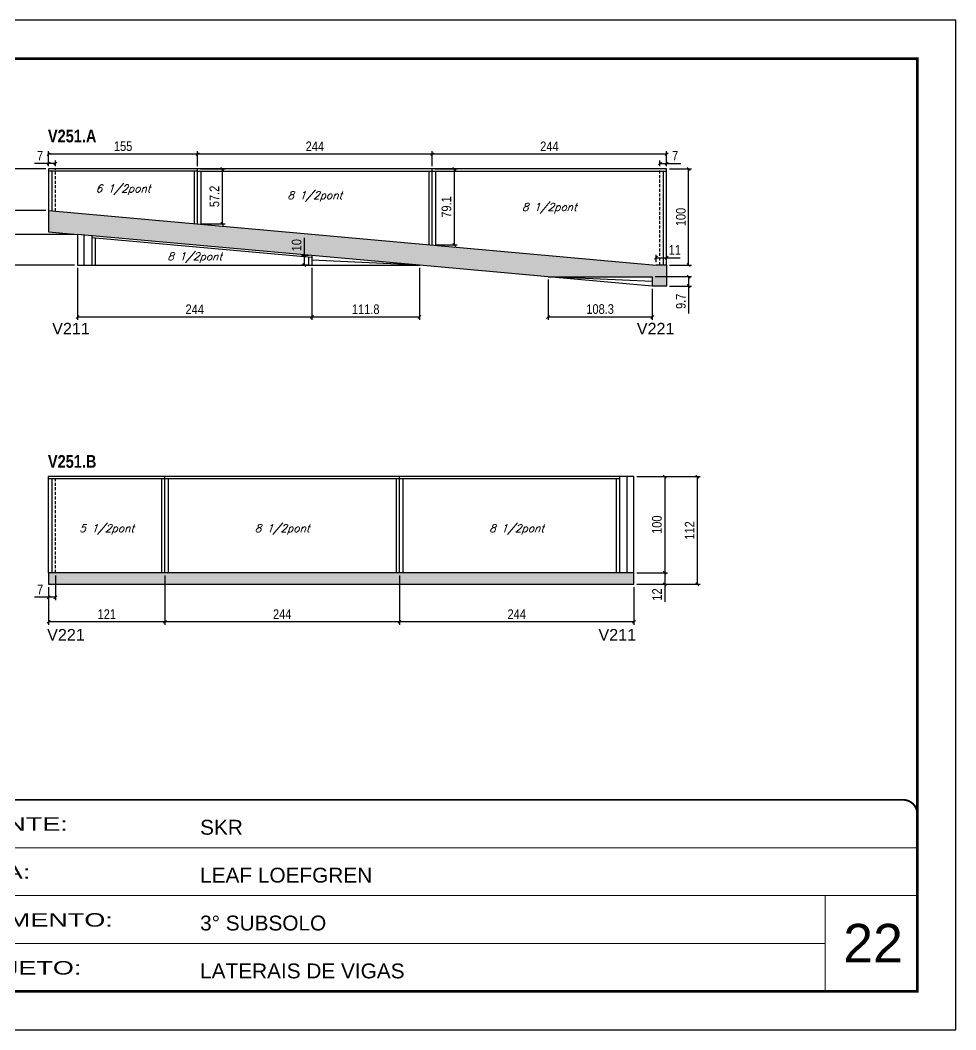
# Model space of a CAD drawing. Extents: x 3309 to 9590, y -2522 to 15424.
# Drawn here: x 5419 to 6393, y 7815 to 8865 of the extents above; entities that cross this region are included whole.
import ezdxf

# ---------------------------------------------------------------- set-up
doc = ezdxf.new("R2010")
doc.units = 0
for name, pattern in [('CONTINUO', [0]), ('DASHED', [0.75, 0.5, -0.25]), ('HIDDEN2', [4.7625, 3.175, -1.5875])]:
    doc.linetypes.add(name, pattern=pattern)
for name, color, linetype in [('5', 5, 'Continuous'), ('COTA', 241, 'Continuous'), ('NOMENCLATURA', 7, 'Continuous'), ('Painéis', 200, 'Continuous'), ('SARR_2.2x7', 40, 'Continuous'), ('SARR_3.5x7', 81, 'Continuous'), ('SARR_EDITAR', 141, 'Continuous'), ('texto', 7, 'Continuous')]:
    doc.layers.add(name, color=color, linetype=linetype)
for name, color, linetype, lineweight in [('CARIMBO', 255, 'Continuous', 9), ('Folhas', 255, 'Continuous', 9), ('SARRAFO DE PRESSAO', 251, 'DASHED', 9)]:
    doc.layers.add(name, color=color, linetype=linetype, lineweight=lineweight)
doc.layers.add('Laje_Perimetro', color=7, linetype='Continuous', plot=False)
doc.styles.add('ARIAL', font='arial.ttf')
doc.styles.add('COTA TECNICA', font='techl___.ttf', dxfattribs={"height": 10})
doc.styles.add('Romans', font='romans.shx')
doc.styles.get("Standard").update_dxf_attribs({"font": 'arial.ttf'})
doc.styles.add('TECNICA', font='techb___.ttf', dxfattribs={"height": 10})
doc.styles.add('Tecnologia', font='')
doc.styles.get('Tecnologia').set_extended_font_data('Forgotten Futurist')
doc.dimstyles.new('PAINEL', dxfattribs={"dimtxt": 10, "dimasz": 3, "dimexe": 3, "dimexo": 3, "dimgap": 3, "dimtad": 1, "dimdec": 1, "dimzin": 12, "dimdsep": 46, "dimtxsty": 'COTA TECNICA', "dimblk1": 'OBLIQUE', "dimblk2": 'OBLIQUE', "dimsah": 1, "dimcen": 0.9, "dimclrd": 4, "dimclre": 4, "dimclrt": 240, "dimadec": 1, "dimazin": 3, "dimtfac": 1, "dimtdec": 1, "dimtmove": 0, "dimatfit": 3, "dimfxl": 1, "dimtolj": 1, "dimtzin": 12, "dimarcsym": 0})

# ---------------------------------------------------------------- blocks, each defined once
blk = doc.blocks.new('9999999999')
at = {"color": 30, "linetype": 'CONTINUO'}
for p, q in [((98564.6, 34230.2), (98564.6, 34429.4)), ((98564.6, 34379.6), (99584, 34379.6)), ((98564.6, 34329.8), (99488, 34329.8)), ((99584, 34329.8), (99488, 34329.8)), ((99488, 34329.8), (99488, 34230.2)), ((98564.6, 34280), (99488, 34280))]:
    blk.add_line(p, q, dxfattribs=at)
at = {"color": 30, "linetype": 'CONTINUO', "const_width": 2}
blk.add_lwpolyline([(99584, 34230.2), (99584, 34414.4, 0.414214), (99569, 34429.4), (98229, 34429.4, 0.414214), (98214, 34414.4), (98214, 34245.2, 0.414214), (98229, 34230.2), (99584, 34230.2)], format="xyb", dxfattribs=at)
at = {"layer": 'Folhas'}
blk.add_lwpolyline([(98139, 34190.2), (99624, 34190.2), (99624, 35240.2), (98139, 35240.2)], close=True, dxfattribs=at)
at = {"layer": 'Folhas', "color": 30, "const_width": 3}
blk.add_lwpolyline([(98214, 34230.2), (99584, 34230.2), (99584, 35200.2), (98214, 35200.2)], close=True, dxfattribs=at)
at = {"color": 7, "linetype": 'Continuous', "ltscale": 5, "style": 'ARIAL'}
for s, height, p in [('SKR', 15.48, (98837.7, 34393.1)), ('LEAF LOEFGREN', 15.483, (98837.7, 34343.3)), ('3° SUBSOLO', 15.48, (98837.7, 34293.5)), ('NOVA SISTEMAS CONSTRUTIVOS', 11.059, (98263.2, 34267.2)), ('LATERAIS DE VIGAS', 15.483, (98837.7, 34243.7))]:
    blk.add_text(s, height=height, dxfattribs=at).set_placement(p)
at = {"layer": 'Folhas', "color": 7, "style": 'Tecnologia', "width": 1.5}
for s, p in [('CLIENTE:', (98573.7, 34397.2)), ('OBRA:', (98573.7, 34347.3)), ('PAVIMENTO:', (98573.7, 34297.5)), ('PROJETO:', (98573.7, 34247.7))]:
    blk.add_text(s, height=14, dxfattribs=at).set_placement(p)
blk = doc.blocks.new('_Oblique')
at = {"color": 0, "linetype": 'ByBlock', "lineweight": -2}
blk.add_line((-0.5, -0.5), (0.5, 0.5), dxfattribs=at)
blk = doc.blocks.new('*D647')
at = {"layer": 'COTA', "color": 4, "lineweight": -2, "transparency": 16777216}
for p, q in [((5848, 8713.3), (5848, 8728.7)), ((6092, 8725.7), (5848, 8725.7)), ((6092, 8713.3), (6092, 8728.7))]:
    blk.add_line(p, q, dxfattribs=at)
at = {"layer": 'Defpoints', "color": 0, "transparency": 16777216}
for p in [(5848, 8725.7), (5848, 8710.3), (6092, 8710.3)]:
    blk.add_point(p, dxfattribs=at)
at = {"layer": 'COTA', "color": 4, "lineweight": -2, "transparency": 16777216, "xscale": 3, "yscale": 3, "zscale": 3, "rotation": 180}
blk.add_blockref('_Oblique', (5848, 8725.7), dxfattribs=at)
at = {"layer": 'COTA', "color": 4, "lineweight": -2, "transparency": 16777216, "xscale": 3, "yscale": 3, "zscale": 3}
blk.add_blockref('_Oblique', (6092, 8725.7), dxfattribs=at)
at = {"layer": 'COTA', "color": 240, "transparency": 16777216, "insert": (5970, 8733.8), "char_height": 10, "attachment_point": 5, "style": 'COTA TECNICA'}
blk.add_mtext('\\A1;244', dxfattribs=at)
blk = doc.blocks.new('*D648')
at = {"layer": 'COTA', "color": 4, "lineweight": -2, "transparency": 16777216}
for p, q in [((5604, 8713.3), (5604, 8728.7)), ((5848, 8725.7), (5604, 8725.7)), ((5848, 8713.3), (5848, 8728.7))]:
    blk.add_line(p, q, dxfattribs=at)
at = {"layer": 'Defpoints', "color": 0, "transparency": 16777216}
for p in [(5604, 8725.7), (5604, 8710.3), (5848, 8710.3)]:
    blk.add_point(p, dxfattribs=at)
at = {"layer": 'COTA', "color": 4, "lineweight": -2, "transparency": 16777216, "xscale": 3, "yscale": 3, "zscale": 3, "rotation": 180}
blk.add_blockref('_Oblique', (5604, 8725.7), dxfattribs=at)
at = {"layer": 'COTA', "color": 4, "lineweight": -2, "transparency": 16777216, "xscale": 3, "yscale": 3, "zscale": 3}
blk.add_blockref('_Oblique', (5848, 8725.7), dxfattribs=at)
at = {"layer": 'COTA', "color": 240, "transparency": 16777216, "insert": (5726, 8733.8), "char_height": 10, "attachment_point": 5, "style": 'COTA TECNICA'}
blk.add_mtext('\\A1;244', dxfattribs=at)
blk = doc.blocks.new('*D649')
at = {"layer": 'COTA', "color": 4, "lineweight": -2, "transparency": 16777216}
for p, q in [((5449, 8713.3), (5449, 8728.7)), ((5604, 8725.7), (5449, 8725.7)), ((5604, 8713.3), (5604, 8728.7))]:
    blk.add_line(p, q, dxfattribs=at)
at = {"layer": 'Defpoints', "color": 0, "transparency": 16777216}
for p in [(5449, 8725.7), (5449, 8710.3), (5604, 8710.3)]:
    blk.add_point(p, dxfattribs=at)
at = {"layer": 'COTA', "color": 4, "lineweight": -2, "transparency": 16777216, "xscale": 3, "yscale": 3, "zscale": 3, "rotation": 180}
blk.add_blockref('_Oblique', (5449, 8725.7), dxfattribs=at)
at = {"layer": 'COTA', "color": 4, "lineweight": -2, "transparency": 16777216, "xscale": 3, "yscale": 3, "zscale": 3}
blk.add_blockref('_Oblique', (5604, 8725.7), dxfattribs=at)
at = {"layer": 'COTA', "color": 240, "transparency": 16777216, "insert": (5526.5, 8733.9), "char_height": 10, "attachment_point": 5, "style": 'COTA TECNICA'}
blk.add_mtext('\\A1;155', dxfattribs=at)
blk = doc.blocks.new('*D650')
at = {"layer": 'COTA', "color": 4, "lineweight": -2, "transparency": 16777216}
for p, q in [((6095, 8710.3), (6117.9, 8710.3)), ((6114.9, 8610.3), (6114.9, 8710.3)), ((6095, 8610.3), (6117.9, 8610.3))]:
    blk.add_line(p, q, dxfattribs=at)
at = {"layer": 'Defpoints', "color": 0, "transparency": 16777216}
for p in [(6092, 8710.3), (6114.9, 8710.3), (6092, 8610.3)]:
    blk.add_point(p, dxfattribs=at)
at = {"layer": 'COTA', "color": 4, "lineweight": -2, "transparency": 16777216, "xscale": 3, "yscale": 3, "zscale": 3}
for p, rotation in [((6114.9, 8710.3), 90), ((6114.9, 8610.3), 270)]:
    blk.add_blockref('_Oblique', p, dxfattribs=dict(at, rotation=rotation))
at = {"layer": 'COTA', "color": 240, "transparency": 16777216, "insert": (6106.8, 8660.3), "char_height": 10, "attachment_point": 5, "rotation": 90, "style": 'COTA TECNICA'}
blk.add_mtext('\\A1;100', dxfattribs=at)
blk = doc.blocks.new('*D651')
at = {"layer": 'COTA', "color": 4, "lineweight": -2, "transparency": 16777216}
for p, q in [((6081, 8613.3), (6081, 8621)), ((6092, 8613.3), (6092, 8621)), ((6081, 8618), (6092, 8618)), ((6092, 8618), (6106.1, 8618))]:
    blk.add_line(p, q, dxfattribs=at)
at = {"layer": 'Defpoints', "color": 0, "transparency": 16777216}
for p in [(6081, 8610.3), (6092, 8618), (6092, 8610.3)]:
    blk.add_point(p, dxfattribs=at)
at = {"layer": 'COTA', "color": 4, "lineweight": -2, "transparency": 16777216, "xscale": 3, "yscale": 3, "zscale": 3, "rotation": 180}
blk.add_blockref('_Oblique', (6081, 8618), dxfattribs=at)
at = {"layer": 'COTA', "color": 4, "lineweight": -2, "transparency": 16777216, "xscale": 3, "yscale": 3, "zscale": 3}
blk.add_blockref('_Oblique', (6092, 8618), dxfattribs=at)
at = {"layer": 'COTA', "color": 240, "transparency": 16777216, "insert": (6100.5, 8626.1), "char_height": 10, "attachment_point": 5, "style": 'COTA TECNICA'}
blk.add_mtext('\\A1;11', dxfattribs=at)
blk = doc.blocks.new('*D652')
at = {"layer": 'COTA', "color": 4, "lineweight": -2, "transparency": 16777216}
for p, q in [((5851, 8710.3), (5874, 8710.3)), ((5871, 8710.3), (5871, 8631.2)), ((5851, 8631.2), (5874, 8631.2))]:
    blk.add_line(p, q, dxfattribs=at)
at = {"layer": 'Defpoints', "color": 0, "transparency": 16777216}
for p in [(5848, 8710.3), (5848, 8631.2), (5871, 8631.2)]:
    blk.add_point(p, dxfattribs=at)
at = {"layer": 'COTA', "color": 4, "lineweight": -2, "transparency": 16777216, "xscale": 3, "yscale": 3, "zscale": 3}
for p, rotation in [((5871, 8710.3), 90), ((5871, 8631.2), 270)]:
    blk.add_blockref('_Oblique', p, dxfattribs=dict(at, rotation=rotation))
at = {"layer": 'COTA', "color": 240, "transparency": 16777216, "insert": (5862.9, 8670.7), "char_height": 10, "attachment_point": 5, "rotation": 90, "style": 'COTA TECNICA'}
blk.add_mtext('\\A1;79.1', dxfattribs=at)
blk = doc.blocks.new('*D653')
at = {"layer": 'COTA', "color": 4, "lineweight": -2, "transparency": 16777216}
for p, q in [((5607, 8710.3), (5632.6, 8710.3)), ((5629.6, 8710.3), (5629.6, 8653.1)), ((5607, 8653.1), (5632.6, 8653.1))]:
    blk.add_line(p, q, dxfattribs=at)
at = {"layer": 'Defpoints', "color": 0, "transparency": 16777216}
for p in [(5604, 8710.3), (5604, 8653.1), (5629.6, 8653.1)]:
    blk.add_point(p, dxfattribs=at)
at = {"layer": 'COTA', "color": 4, "lineweight": -2, "transparency": 16777216, "xscale": 3, "yscale": 3, "zscale": 3}
for p, rotation in [((5629.6, 8710.3), 90), ((5629.6, 8653.1), 270)]:
    blk.add_blockref('_Oblique', p, dxfattribs=dict(at, rotation=rotation))
at = {"layer": 'COTA', "color": 240, "transparency": 16777216, "insert": (5621.5, 8681.7), "char_height": 10, "attachment_point": 5, "rotation": 90, "style": 'COTA TECNICA'}
blk.add_mtext('\\A1;57.2', dxfattribs=at)
blk = doc.blocks.new('*D654')
at = {"layer": 'COTA', "color": 4, "lineweight": -2, "transparency": 16777216}
for p, q in [((5446, 8710.3), (5397.9, 8710.3)), ((5400.9, 8667), (5400.9, 8710.3)), ((5446, 8667), (5397.9, 8667))]:
    blk.add_line(p, q, dxfattribs=at)
at = {"layer": 'Defpoints', "color": 0, "transparency": 16777216}
for p in [(5400.9, 8710.3), (5449, 8710.3), (5449, 8667)]:
    blk.add_point(p, dxfattribs=at)
at = {"layer": 'COTA', "color": 4, "lineweight": -2, "transparency": 16777216, "xscale": 3, "yscale": 3, "zscale": 3}
for p, rotation in [((5400.9, 8710.3), 90), ((5400.9, 8667), 270)]:
    blk.add_blockref('_Oblique', p, dxfattribs=dict(at, rotation=rotation))
at = {"layer": 'COTA', "color": 240, "transparency": 16777216, "insert": (5392.6, 8688.6), "char_height": 10, "attachment_point": 5, "rotation": 90, "style": 'COTA TECNICA'}
blk.add_mtext('\\A1;43.3', dxfattribs=at)
blk = doc.blocks.new('*D655')
at = {"layer": 'COTA', "color": 4, "lineweight": -2, "transparency": 16777216}
for p, q in [((5476, 8642.2), (5397.9, 8642.2)), ((5400.9, 8642.2), (5400.9, 8610.3)), ((5476, 8610.3), (5397.9, 8610.3))]:
    blk.add_line(p, q, dxfattribs=at)
at = {"layer": 'Defpoints', "color": 0, "transparency": 16777216}
for p in [(5479, 8642.2), (5400.9, 8610.3), (5479, 8610.3)]:
    blk.add_point(p, dxfattribs=at)
at = {"layer": 'COTA', "color": 4, "lineweight": -2, "transparency": 16777216, "xscale": 3, "yscale": 3, "zscale": 3}
for p, rotation in [((5400.9, 8642.2), 90), ((5400.9, 8610.3), 270)]:
    blk.add_blockref('_Oblique', p, dxfattribs=dict(at, rotation=rotation))
at = {"layer": 'COTA', "color": 240, "transparency": 16777216, "insert": (5392.6, 8626.2), "char_height": 10, "attachment_point": 5, "rotation": 90, "style": 'COTA TECNICA'}
blk.add_mtext('\\A1;31.9', dxfattribs=at)
blk = doc.blocks.new('*D656')
at = {"layer": 'COTA', "color": 4, "lineweight": -2, "transparency": 16777216}
for p, q in [((5968.6, 8595.3), (5968.6, 8553.2)), ((6077, 8585.5), (6077, 8553.2)), ((6077, 8556.2), (5968.6, 8556.2))]:
    blk.add_line(p, q, dxfattribs=at)
at = {"layer": 'Defpoints', "color": 0, "transparency": 16777216}
for p in [(5968.6, 8598.3), (6077, 8588.5), (5968.6, 8556.2)]:
    blk.add_point(p, dxfattribs=at)
at = {"layer": 'COTA', "color": 4, "lineweight": -2, "transparency": 16777216, "xscale": 3, "yscale": 3, "zscale": 3, "rotation": 180}
blk.add_blockref('_Oblique', (5968.6, 8556.2), dxfattribs=at)
at = {"layer": 'COTA', "color": 4, "lineweight": -2, "transparency": 16777216, "xscale": 3, "yscale": 3, "zscale": 3}
blk.add_blockref('_Oblique', (6077, 8556.2), dxfattribs=at)
at = {"layer": 'COTA', "color": 240, "transparency": 16777216, "insert": (6022.8, 8564.5), "char_height": 10, "attachment_point": 5, "style": 'COTA TECNICA'}
blk.add_mtext('\\A1;108.3', dxfattribs=at)
blk = doc.blocks.new('*D657')
at = {"layer": 'COTA', "color": 4, "lineweight": -2, "transparency": 16777216}
for p, q in [((6080, 8598.3), (6117.9, 8598.3)), ((6114.9, 8598.3), (6114.9, 8588.5)), ((6095, 8588.5), (6117.9, 8588.5)), ((6114.9, 8588.5), (6114.9, 8559.8))]:
    blk.add_line(p, q, dxfattribs=at)
at = {"layer": 'Defpoints', "color": 0, "transparency": 16777216}
for p in [(6077, 8598.3), (6092, 8588.5), (6114.9, 8588.5)]:
    blk.add_point(p, dxfattribs=at)
at = {"layer": 'COTA', "color": 4, "lineweight": -2, "transparency": 16777216, "xscale": 3, "yscale": 3, "zscale": 3}
for p, rotation in [((6114.9, 8598.3), 90), ((6114.9, 8588.5), 270)]:
    blk.add_blockref('_Oblique', p, dxfattribs=dict(at, rotation=rotation))
at = {"layer": 'COTA', "color": 240, "transparency": 16777216, "insert": (6106.8, 8572.6), "char_height": 10, "attachment_point": 5, "rotation": 90, "style": 'COTA TECNICA'}
blk.add_mtext('\\A1;9.7', dxfattribs=at)
blk = doc.blocks.new('*D658')
at = {"layer": 'COTA', "color": 4, "lineweight": -2, "transparency": 16777216}
for p, q in [((5723, 8607.3), (5723, 8553.2)), ((5834.8, 8607.3), (5834.8, 8553.2)), ((5834.8, 8556.2), (5723, 8556.2))]:
    blk.add_line(p, q, dxfattribs=at)
at = {"layer": 'Defpoints', "color": 0, "transparency": 16777216}
for p in [(5723, 8610.3), (5834.8, 8610.3), (5723, 8556.2)]:
    blk.add_point(p, dxfattribs=at)
at = {"layer": 'COTA', "color": 4, "lineweight": -2, "transparency": 16777216, "xscale": 3, "yscale": 3, "zscale": 3, "rotation": 180}
blk.add_blockref('_Oblique', (5723, 8556.2), dxfattribs=at)
at = {"layer": 'COTA', "color": 4, "lineweight": -2, "transparency": 16777216, "xscale": 3, "yscale": 3, "zscale": 3}
blk.add_blockref('_Oblique', (5834.8, 8556.2), dxfattribs=at)
at = {"layer": 'COTA', "color": 240, "transparency": 16777216, "insert": (5778.9, 8564.3), "char_height": 10, "attachment_point": 5, "style": 'COTA TECNICA'}
blk.add_mtext('\\A1;111.8', dxfattribs=at)
blk = doc.blocks.new('*D659')
at = {"layer": 'COTA', "color": 4, "lineweight": -2, "transparency": 16777216}
for p, q in [((5479, 8607.3), (5479, 8553.2)), ((5723, 8607.3), (5723, 8553.2)), ((5723, 8556.2), (5479, 8556.2))]:
    blk.add_line(p, q, dxfattribs=at)
at = {"layer": 'Defpoints', "color": 0, "transparency": 16777216}
for p in [(5479, 8610.3), (5723, 8610.3), (5479, 8556.2)]:
    blk.add_point(p, dxfattribs=at)
at = {"layer": 'COTA', "color": 4, "lineweight": -2, "transparency": 16777216, "xscale": 3, "yscale": 3, "zscale": 3, "rotation": 180}
blk.add_blockref('_Oblique', (5479, 8556.2), dxfattribs=at)
at = {"layer": 'COTA', "color": 4, "lineweight": -2, "transparency": 16777216, "xscale": 3, "yscale": 3, "zscale": 3}
blk.add_blockref('_Oblique', (5723, 8556.2), dxfattribs=at)
at = {"layer": 'COTA', "color": 240, "transparency": 16777216, "insert": (5601, 8564.3), "char_height": 10, "attachment_point": 5, "style": 'COTA TECNICA'}
blk.add_mtext('\\A1;244', dxfattribs=at)
blk = doc.blocks.new('*D660')
at = {"layer": 'COTA', "color": 4, "lineweight": -2, "transparency": 16777216}
for p, q in [((5715.1, 8620.3), (5715.1, 8638.7)), ((5720, 8620.3), (5712.1, 8620.3)), ((5720, 8610.3), (5712.1, 8610.3)), ((5715.1, 8610.3), (5715.1, 8620.3))]:
    blk.add_line(p, q, dxfattribs=at)
at = {"layer": 'Defpoints', "color": 0, "transparency": 16777216}
for p in [(5715.1, 8620.3), (5723, 8620.3), (5723, 8610.3)]:
    blk.add_point(p, dxfattribs=at)
at = {"layer": 'COTA', "color": 4, "lineweight": -2, "transparency": 16777216, "xscale": 3, "yscale": 3, "zscale": 3}
for p, rotation in [((5715.1, 8620.3), 90), ((5715.1, 8610.3), 270)]:
    blk.add_blockref('_Oblique', p, dxfattribs=dict(at, rotation=rotation))
at = {"layer": 'COTA', "color": 240, "transparency": 16777216, "insert": (5707, 8631), "char_height": 10, "attachment_point": 5, "rotation": 90, "style": 'COTA TECNICA'}
blk.add_mtext('\\A1;10', dxfattribs=at)
blk = doc.blocks.new('*D661')
at = {"layer": 'COTA', "color": 4, "lineweight": -2, "transparency": 16777216}
for p, q in [((6085, 8713.3), (6085, 8719)), ((6085, 8716), (6092, 8716)), ((6092, 8713.3), (6092, 8719)), ((6092, 8716), (6106.7, 8716))]:
    blk.add_line(p, q, dxfattribs=at)
at = {"layer": 'Defpoints', "color": 0, "transparency": 16777216}
for p in [(6092, 8716), (6085, 8710.3), (6092, 8710.3)]:
    blk.add_point(p, dxfattribs=at)
at = {"layer": 'COTA', "color": 4, "lineweight": -2, "transparency": 16777216, "xscale": 3, "yscale": 3, "zscale": 3, "rotation": 180}
blk.add_blockref('_Oblique', (6085, 8716), dxfattribs=at)
at = {"layer": 'COTA', "color": 4, "lineweight": -2, "transparency": 16777216, "xscale": 3, "yscale": 3, "zscale": 3}
blk.add_blockref('_Oblique', (6092, 8716), dxfattribs=at)
at = {"layer": 'COTA', "color": 240, "transparency": 16777216, "insert": (6100.9, 8724.1), "char_height": 10, "attachment_point": 5, "style": 'COTA TECNICA'}
blk.add_mtext('\\A1;7', dxfattribs=at)
blk = doc.blocks.new('*D662')
at = {"layer": 'COTA', "color": 4, "lineweight": -2, "transparency": 16777216}
for p, q in [((5449, 8716), (5434.2, 8716)), ((5449, 8713.3), (5449, 8719)), ((5456, 8716), (5449, 8716)), ((5456, 8713.3), (5456, 8719))]:
    blk.add_line(p, q, dxfattribs=at)
at = {"layer": 'Defpoints', "color": 0, "transparency": 16777216}
for p in [(5449, 8716), (5449, 8710.3), (5456, 8710.3)]:
    blk.add_point(p, dxfattribs=at)
at = {"layer": 'COTA', "color": 4, "lineweight": -2, "transparency": 16777216, "xscale": 3, "yscale": 3, "zscale": 3, "rotation": 180}
blk.add_blockref('_Oblique', (5449, 8716), dxfattribs=at)
at = {"layer": 'COTA', "color": 4, "lineweight": -2, "transparency": 16777216, "xscale": 3, "yscale": 3, "zscale": 3}
blk.add_blockref('_Oblique', (5456, 8716), dxfattribs=at)
at = {"layer": 'COTA', "color": 240, "transparency": 16777216, "insert": (5440.1, 8724.1), "char_height": 10, "attachment_point": 5, "style": 'COTA TECNICA'}
blk.add_mtext('\\A1;7', dxfattribs=at)
blk = doc.blocks.new('*D663')
at = {"layer": 'COTA', "color": 4, "linetype": 'ByBlock', "lineweight": -2, "transparency": 16777216}
for p, q in [((5814, 8287.3), (5814, 8236.3)), ((6058, 8275.3), (6058, 8236.3)), ((6058, 8239.3), (5814, 8239.3))]:
    blk.add_line(p, q, dxfattribs=at)
at = {"layer": 'Defpoints', "color": 0, "linetype": 'ByBlock', "transparency": 16777216}
for p in [(5814, 8290.3), (6058, 8278.3), (5814, 8239.3)]:
    blk.add_point(p, dxfattribs=at)
at = {"layer": 'COTA', "color": 4, "linetype": 'ByBlock', "lineweight": -2, "transparency": 16777216, "xscale": 3, "yscale": 3, "zscale": 3, "rotation": 180}
blk.add_blockref('_Oblique', (5814, 8239.3), dxfattribs=at)
at = {"layer": 'COTA', "color": 4, "linetype": 'ByBlock', "lineweight": -2, "transparency": 16777216, "xscale": 3, "yscale": 3, "zscale": 3}
blk.add_blockref('_Oblique', (6058, 8239.3), dxfattribs=at)
at = {"layer": 'COTA', "color": 240, "linetype": 'ByBlock', "transparency": 16777216, "insert": (5936, 8247.3), "char_height": 10, "attachment_point": 5, "style": 'COTA TECNICA'}
blk.add_mtext('\\A1;244', dxfattribs=at)
blk = doc.blocks.new('*D664')
at = {"layer": 'COTA', "color": 4, "linetype": 'ByBlock', "lineweight": -2, "transparency": 16777216}
for p, q in [((5570, 8287.3), (5570, 8236.3)), ((5449, 8275.3), (5449, 8236.3)), ((5570, 8239.3), (5449, 8239.3))]:
    blk.add_line(p, q, dxfattribs=at)
at = {"layer": 'Defpoints', "color": 0, "linetype": 'ByBlock', "transparency": 16777216}
for p in [(5570, 8290.3), (5449, 8278.3), (5449, 8239.3)]:
    blk.add_point(p, dxfattribs=at)
at = {"layer": 'COTA', "color": 4, "linetype": 'ByBlock', "lineweight": -2, "transparency": 16777216, "xscale": 3, "yscale": 3, "zscale": 3, "rotation": 180}
blk.add_blockref('_Oblique', (5449, 8239.3), dxfattribs=at)
at = {"layer": 'COTA', "color": 4, "linetype": 'ByBlock', "lineweight": -2, "transparency": 16777216, "xscale": 3, "yscale": 3, "zscale": 3}
blk.add_blockref('_Oblique', (5570, 8239.3), dxfattribs=at)
at = {"layer": 'COTA', "color": 240, "linetype": 'ByBlock', "transparency": 16777216, "insert": (5509.5, 8247.3), "char_height": 10, "attachment_point": 5, "style": 'COTA TECNICA'}
blk.add_mtext('\\A1;121', dxfattribs=at)
blk = doc.blocks.new('*D666')
at = {"layer": 'COTA', "color": 4, "lineweight": -2, "transparency": 16777216}
for p, q in [((6061, 8390.3), (6093, 8390.3)), ((6090, 8390.3), (6090, 8290.3)), ((6061, 8290.3), (6093, 8290.3))]:
    blk.add_line(p, q, dxfattribs=at)
at = {"layer": 'Defpoints', "color": 0, "transparency": 16777216}
for p in [(6058, 8390.3), (6058, 8290.3), (6090, 8290.3)]:
    blk.add_point(p, dxfattribs=at)
at = {"layer": 'COTA', "color": 4, "lineweight": -2, "transparency": 16777216, "xscale": 3, "yscale": 3, "zscale": 3}
for p, rotation in [((6090, 8390.3), 90), ((6090, 8290.3), 270)]:
    blk.add_blockref('_Oblique', p, dxfattribs=dict(at, rotation=rotation))
at = {"layer": 'COTA', "color": 240, "transparency": 16777216, "insert": (6081.9, 8340.3), "char_height": 10, "attachment_point": 5, "rotation": 90, "style": 'COTA TECNICA'}
blk.add_mtext('\\A1;100', dxfattribs=at)
blk = doc.blocks.new('*D665')
at = {"layer": 'COTA', "color": 4, "linetype": 'ByBlock', "lineweight": -2, "transparency": 16777216}
for p, q in [((5570, 8287.3), (5570, 8236.3)), ((5814, 8287.3), (5814, 8236.3)), ((5814, 8239.3), (5570, 8239.3))]:
    blk.add_line(p, q, dxfattribs=at)
at = {"layer": 'Defpoints', "color": 0, "linetype": 'ByBlock', "transparency": 16777216}
for p in [(5570, 8290.3), (5814, 8290.3), (5570, 8239.3)]:
    blk.add_point(p, dxfattribs=at)
at = {"layer": 'COTA', "color": 4, "linetype": 'ByBlock', "lineweight": -2, "transparency": 16777216, "xscale": 3, "yscale": 3, "zscale": 3, "rotation": 180}
blk.add_blockref('_Oblique', (5570, 8239.3), dxfattribs=at)
at = {"layer": 'COTA', "color": 4, "linetype": 'ByBlock', "lineweight": -2, "transparency": 16777216, "xscale": 3, "yscale": 3, "zscale": 3}
blk.add_blockref('_Oblique', (5814, 8239.3), dxfattribs=at)
at = {"layer": 'COTA', "color": 240, "linetype": 'ByBlock', "transparency": 16777216, "insert": (5692, 8247.3), "char_height": 10, "attachment_point": 5, "style": 'COTA TECNICA'}
blk.add_mtext('\\A1;244', dxfattribs=at)
blk = doc.blocks.new('*D667')
at = {"layer": 'COTA', "color": 4, "lineweight": -2, "transparency": 16777216}
for p, q in [((6061, 8290.3), (6093, 8290.3)), ((6090, 8290.3), (6090, 8278.3)), ((6061, 8278.3), (6093, 8278.3)), ((6090, 8278.3), (6090, 8260))]:
    blk.add_line(p, q, dxfattribs=at)
at = {"layer": 'Defpoints', "color": 0, "transparency": 16777216}
for p in [(6058, 8290.3), (6058, 8278.3), (6090, 8278.3)]:
    blk.add_point(p, dxfattribs=at)
at = {"layer": 'COTA', "color": 4, "lineweight": -2, "transparency": 16777216, "xscale": 3, "yscale": 3, "zscale": 3}
for p, rotation in [((6090, 8290.3), 90), ((6090, 8278.3), 270)]:
    blk.add_blockref('_Oblique', p, dxfattribs=dict(at, rotation=rotation))
at = {"layer": 'COTA', "color": 240, "transparency": 16777216, "insert": (6082, 8267.7), "char_height": 10, "attachment_point": 5, "rotation": 90, "style": 'COTA TECNICA'}
blk.add_mtext('\\A1;12', dxfattribs=at)
blk = doc.blocks.new('*D668')
at = {"layer": 'COTA', "color": 4, "lineweight": -2, "transparency": 16777216}
for p, q in [((6061, 8390.3), (6127, 8390.3)), ((6124, 8278.3), (6124, 8390.3)), ((6061, 8278.3), (6127, 8278.3))]:
    blk.add_line(p, q, dxfattribs=at)
at = {"layer": 'Defpoints', "color": 0, "transparency": 16777216}
for p in [(6058, 8390.3), (6124, 8390.3), (6058, 8278.3)]:
    blk.add_point(p, dxfattribs=at)
at = {"layer": 'COTA', "color": 4, "lineweight": -2, "transparency": 16777216, "xscale": 3, "yscale": 3, "zscale": 3}
for p, rotation in [((6124, 8390.3), 90), ((6124, 8278.3), 270)]:
    blk.add_blockref('_Oblique', p, dxfattribs=dict(at, rotation=rotation))
at = {"layer": 'COTA', "color": 240, "transparency": 16777216, "insert": (6115.9, 8334.3), "char_height": 10, "attachment_point": 5, "rotation": 90, "style": 'COTA TECNICA'}
blk.add_mtext('\\A1;112', dxfattribs=at)
blk = doc.blocks.new('*D669')
at = {"layer": 'COTA', "color": 4, "lineweight": -2, "transparency": 16777216}
for p, q in [((5456, 8287.3), (5456, 8261.8)), ((5449, 8275.3), (5449, 8261.8)), ((5449, 8264.8), (5434.2, 8264.8)), ((5456, 8264.8), (5449, 8264.8))]:
    blk.add_line(p, q, dxfattribs=at)
at = {"layer": 'Defpoints', "color": 0, "transparency": 16777216}
for p in [(5456, 8290.3), (5449, 8278.3), (5449, 8264.8)]:
    blk.add_point(p, dxfattribs=at)
at = {"layer": 'COTA', "color": 4, "lineweight": -2, "transparency": 16777216, "xscale": 3, "yscale": 3, "zscale": 3, "rotation": 180}
blk.add_blockref('_Oblique', (5449, 8264.8), dxfattribs=at)
at = {"layer": 'COTA', "color": 4, "lineweight": -2, "transparency": 16777216, "xscale": 3, "yscale": 3, "zscale": 3}
blk.add_blockref('_Oblique', (5456, 8264.8), dxfattribs=at)
at = {"layer": 'COTA', "color": 240, "transparency": 16777216, "insert": (5440.1, 8272.9), "char_height": 10, "attachment_point": 5, "style": 'COTA TECNICA'}
blk.add_mtext('\\A1;7', dxfattribs=at)

msp = doc.modelspace()

# ---------------------------------------------------------------- hatches: boundary and pattern name
at = {"layer": 'COTA'}
h = msp.add_hatch(dxfattribs=at)
h.set_pattern_fill('AR-CONC', color=256, scale=0.03)
h.set_pattern_definition([(50, (187.736, 263.207), (5.46554, -0.4781726), [0.5715, -6.2865]), (355, (187.736, 263.207), (-1.0573026, 5.7317054), [0.4572, -5.0292175]), (100.451445, (188.1917, 263.167), (4.4082374, 5.2535326), [0.4857003, -5.3427073]), (46.1842, (187.736, 264.731), (8.1323712, -1.26127), [0.85725, -9.42975]), (96.63556, (188.414, 264.626), (7.122124, 7.422784), [0.728551, -8.014068]), (351.18415, (187.736, 264.731), (7.122124, 7.422784), [0.685799, -7.543792]), (21, (188.498, 264.35), (4.5484317, -3.067956), [0.5715, -6.2865]), (326, (188.498, 264.35), (1.854061, 5.525639), [0.4572, -5.0292]), (71.451445, (188.877, 264.094), (6.4024926, 2.457683), [0.4857003, -5.342698]), (37.5, (187.7362, 263.2068), (0.0926581, 2.53665117), [0, -4.96824, 0, -5.1054, 0, -5.04825]), (7.5, (187.7362, 263.2068), (2.0045899, 3.00541724), [0, -2.91084, 0, -4.85394, 0, -1.92405]), (327.5, (186.037, 263.2068), (4.06771786, -0.1718623), [0, -1.905, 0, -5.9436, 0, -7.8867]), (317.5, (185.275, 263.2068), (4.4438754, 0.7627947), [0, -2.4765, 0, -3.94716, 0, -5.6007])])
h.paths.add_polyline_path([(6080.99, 8610.25), (6091.99, 8610.25), (6091.99, 8588.53), (6076.99, 8588.53), (6076.99, 8598.25), (5968.65, 8598.25), (5834.82, 8610.25), (5478.97, 8642.18), (5448.97, 8644.87), (5448.97, 8666.96)])
h = msp.add_hatch(dxfattribs=at)
h.set_pattern_fill('AR-CONC', color=256, scale=0.03)
h.set_pattern_definition([(50, (0, -51.0505), (5.46554, -0.4781726), [0.5715, -6.2865]), (355, (0, -51.0505), (-1.0573026, 5.7317054), [0.4572, -5.0292175]), (100.451445, (0.4555, -51.0904), (4.4082374, 5.2535326), [0.4857003, -5.3427073]), (46.1842, (0, -49.5265), (8.1323712, -1.26127), [0.85725, -9.42975]), (96.63556, (0.678, -49.632), (7.122124, 7.422784), [0.728551, -8.014068]), (351.18415, (0, -49.5265), (7.122124, 7.422784), [0.685799, -7.543792]), (21, (0.762, -49.9075), (4.5484317, -3.067956), [0.5715, -6.2865]), (326, (0.762, -49.9075), (1.854061, 5.525639), [0.4572, -5.0292]), (71.451445, (1.141, -50.163), (6.4024926, 2.457683), [0.4857003, -5.342698]), (37.5, (0, -51.0505), (0.0926581, 2.53665117), [0, -4.96824, 0, -5.1054, 0, -5.04825]), (7.5, (0, -51.0505), (2.0045899, 3.00541724), [0, -2.91084, 0, -4.85394, 0, -1.92405]), (327.5, (-1.6993, -51.0505), (4.06771786, -0.1718623), [0, -1.905, 0, -5.9436, 0, -7.8867]), (317.5, (-2.4613, -51.0505), (4.4438754, 0.7627947), [0, -2.4765, 0, -3.94716, 0, -5.6007])])
h.paths.add_polyline_path([(5448.97, 8290.32), (5448.97, 8278.32), (6057.97, 8278.32), (6057.97, 8290.32)])

# ---------------------------------------------------------------- linework, layer by layer
for p, q in [((5448.97, 8666.96), (5448.97, 8644.87)), ((5448.97, 8644.87), (5478.97, 8642.18)), ((5968.65, 8598.25), (5834.82, 8610.25)), ((6091.99, 8610.25), (6091.99, 8588.53)), ((6091.99, 8588.53), (6076.99, 8588.53)), ((5448.97, 8290.32), (5448.97, 8278.32)), ((6057.97, 8278.32), (6057.97, 8290.32)), ((5448.97, 8278.32), (6057.97, 8278.32))]:
    msp.add_line(p, q, dxfattribs=at)
at = {"layer": 'Laje_Perimetro'}
msp.add_lwpolyline([(6392.87, 8864.98), (4907.87, 8864.98), (4907.87, 7814.98), (6392.87, 7814.98)], close=True, dxfattribs=at)
at = {"layer": 'Painéis', "linetype": 'ByBlock'}
for p, q in [((5448.97, 8710.25), (5448.97, 8666.96)), ((6091.99, 8710.25), (5448.97, 8710.25)), ((5603.99, 8653.05), (5603.99, 8710.25)), ((5847.99, 8631.16), (5847.99, 8710.25)), ((6091.99, 8610.25), (6091.99, 8710.25)), ((5448.97, 8666.96), (6080.99, 8610.25)), ((5478.97, 8642.18), (5478.97, 8610.25)), ((5834.82, 8610.25), (5478.97, 8642.18)), ((5478.97, 8610.25), (5834.82, 8610.25)), ((5722.97, 8620.29), (5722.97, 8610.25)), ((6091.99, 8610.25), (6080.99, 8610.25)), ((6057.97, 8390.32), (5448.97, 8390.32)), ((5448.97, 8290.32), (5448.97, 8390.32)), ((5569.97, 8290.32), (5569.97, 8390.32)), ((5813.97, 8290.32), (5813.97, 8390.32)), ((6057.97, 8290.32), (6057.97, 8390.32)), ((6057.97, 8290.32), (5448.97, 8290.32))]:
    msp.add_line(p, q, dxfattribs=at)
msp.add_lwpolyline([(5968.65, 8598.25), (6076.99, 8598.25), (6076.99, 8588.53)], close=True, dxfattribs=at)
at = {"layer": 'SARR_2.2x7', "linetype": 'Continuous'}
for p, q in [((5603.99, 8708.05), (5448.97, 8708.05)), ((5603.99, 8708.05), (5847.99, 8708.05)), ((5847.99, 8708.05), (6091.99, 8708.05)), ((5485.97, 8610.25), (5485.97, 8641.55)), ((5722.97, 8618.08), (5493.97, 8638.63)), ((6050.97, 8290.32), (6050.97, 8390.32)), ((5569.97, 8388.12), (5448.97, 8388.12)), ((5813.97, 8388.12), (5569.97, 8388.12)), ((6042.97, 8388.12), (5813.97, 8388.12))]:
    msp.add_line(p, q, dxfattribs=at)
at = {"layer": 'SARR_2.2x7', "linetype": 'HIDDEN2'}
for p, q in [((5455.97, 8666.33), (5455.97, 8710.25)), ((6084.99, 8610.25), (6084.99, 8710.25)), ((5455.97, 8290.32), (5455.97, 8390.32))]:
    msp.add_line(p, q, dxfattribs=at)
at = {"layer": 'SARR_3.5x7'}
for p, q in [((5452.47, 8708.05), (5452.47, 8666.65)), ((5600.49, 8708.05), (5600.49, 8653.37)), ((5607.49, 8708.05), (5607.49, 8652.74)), ((5844.49, 8708.05), (5844.49, 8631.47)), ((5851.49, 8708.05), (5851.49, 8630.84)), ((6088.49, 8708.05), (6088.49, 8610.92)), ((5493.97, 8640.84), (5493.97, 8610.25)), ((5497.47, 8638.31), (5497.47, 8610.25)), ((5719.47, 8618.39), (5719.47, 8610.25)), ((6042.97, 8390.32), (6042.97, 8290.32)), ((5452.47, 8388.12), (5452.47, 8290.32)), ((5566.47, 8388.12), (5566.47, 8290.32)), ((5573.47, 8388.12), (5573.47, 8290.32)), ((5810.47, 8388.12), (5810.47, 8290.32)), ((5817.47, 8388.12), (5817.47, 8290.32)), ((6039.47, 8388.12), (6039.47, 8290.32))]:
    msp.add_line(p, q, dxfattribs=at)
at = {"layer": 'SARR_EDITAR'}
for p, q in [((5834.82, 8610.25), (5722.97, 8615.27)), ((6076.99, 8593.39), (5968.65, 8598.25))]:
    msp.add_line(p, q, dxfattribs=at)

# ---------------------------------------------------------------- block references
at = {"layer": 'SARRAFO DE PRESSAO', "color": 6, "linetype": 'ByBlock'}
msp.add_blockref('9999999999', (-93231.11, -26375.22), dxfattribs=at)

# ---------------------------------------------------------------- texts
at = {"layer": '5', "linetype": 'Continuous'}
for s, p in [('V211', (5452.68, 8538.23)), ('V221', (6060.97, 8538.23)), ('V221', (5447.44, 8219.83)), ('V211', (6021.08, 8219.83))]:
    msp.add_text(s, height=12, rotation=359.99996, dxfattribs=at).set_placement(p)
at = {"layer": 'CARIMBO', "style": 'ARIAL'}
msp.add_text('22', height=40, dxfattribs=at).set_placement((6275.73, 7885.13))
at = {"layer": 'NOMENCLATURA', "style": 'TECNICA'}
for s, p in [('V251.A', (5448.25, 8737.94)), ('V251.B', (5448.25, 8399.51))]:
    msp.add_text(s, height=13.2, dxfattribs=at).set_placement(p)
at = {"layer": 'texto', "color": 2, "char_height": 8, "attachment_point": 5, "style": 'Romans'}
for s, insert in [('{\\Q19;\\C256;6 1/2pont}', (5526.48, 8688.61)), ('{\\Q19;\\C256;8 1/2pont}', (5725.99, 8681.65)), ('{\\Q19;\\C256;8 1/2pont}', (5969.99, 8669.45)), ('{\\Q19;\\C256;8 1/2pont}', (5600.97, 8618.02)), ('{\\Q19;\\C256;5 1/2pont}', (5509.47, 8335.32)), ('{\\Q19;\\C256;8 1/2pont}', (5691.97, 8335.32)), ('{\\Q19;\\C256;8 1/2pont}', (5935.97, 8335.32))]:
    msp.add_mtext(s, dxfattribs=dict(at, insert=insert))

# ---------------------------------------------------------------- dimensions: what is measured, and where the dimension line sits
at = {"layer": 'COTA'}
for base, p1, p2, picture, middle in [((5448.97, 8725.75), (5603.99, 8710.25), (5448.97, 8710.25), '*D649', (5526.48, 8733.86)), ((5603.99, 8725.75), (5847.99, 8710.25), (5603.99, 8710.25), '*D648', (5725.99, 8733.82)), ((5478.97, 8556.24), (5722.97, 8610.25), (5478.97, 8610.25), '*D659', (5600.97, 8564.31))]:
    dim = msp.add_linear_dim(base=base, p1=p1, p2=p2, angle=180, dimstyle='PAINEL', override={"dimtmove": 1}, dxfattribs=at)
    dim.commit()
    dim.dimension.update_dxf_attribs({"geometry": picture, "text_midpoint": middle})
for base, p1, p2, angle, picture, middle in [((5847.99, 8725.75), (6091.99, 8710.25), (5847.99, 8710.25), 180, '*D647', (5969.99, 8733.82)), ((5448.97, 8716.04), (5455.97, 8710.25), (5448.97, 8710.25), 0, '*D662', (5440.11, 8724.12)), ((6091.99, 8716.04), (6084.99, 8710.25), (6091.99, 8710.25), 180, '*D661', (6100.86, 8724.12)), ((5400.87, 8710.25), (5448.97, 8666.96), (5448.97, 8710.25), 90, '*D654', (5392.65, 8688.61)), ((5629.59, 8653.05), (5603.99, 8710.25), (5603.99, 8653.05), 90, '*D653', (5621.48, 8681.65)), ((5871.04, 8631.16), (5847.99, 8710.25), (5847.99, 8631.16), 90, '*D652', (5862.94, 8670.71)), ((6114.87, 8710.25), (6091.99, 8610.25), (6091.99, 8710.25), 90, '*D650', (6106.77, 8660.25)), ((5400.87, 8610.25), (5478.97, 8642.18), (5478.97, 8610.25), 90, '*D655', (5392.62, 8626.22)), ((5715.09, 8620.29), (5722.97, 8610.25), (5722.97, 8620.29), 90, '*D660', (5706.98, 8631)), ((6091.99, 8618.01), (6080.99, 8610.25), (6091.99, 8610.25), 180, '*D651', (6100.53, 8626.07)), ((5722.9727, 8556.2371), (5834.8169, 8610.2518), (5722.9727, 8610.2518), 180, '*D658', (5778.8948, 8564.3322)), ((6114.87, 8588.53), (6076.99, 8598.25), (6091.99, 8588.53), 90, '*D657', (6106.77, 8572.65)), ((5968.65, 8556.24), (6076.99, 8588.53), (5968.65, 8598.25), 180, '*D656', (6022.82, 8564.48)), ((6090.05, 8290.32), (6057.97, 8390.32), (6057.97, 8290.32), 90, '*D666', (6081.95, 8340.32)), ((6124.01, 8390.32), (6057.97, 8278.32), (6057.97, 8390.32), 90, '*D668', (6115.95, 8334.32)), ((6090.05, 8278.32), (6057.97, 8290.32), (6057.97, 8278.32), 90, '*D667', (6081.99, 8267.67))]:
    dim = msp.add_linear_dim(base=base, p1=p1, p2=p2, angle=angle, dimstyle='PAINEL', dxfattribs=at)
    dim.commit()
    dim.dimension.update_dxf_attribs({"geometry": picture, "text_midpoint": middle})
dim = msp.add_linear_dim(base=(5448.97, 8264.81), p1=(5455.97, 8290.32), p2=(5448.97, 8278.32), dimstyle='PAINEL', dxfattribs=at)
dim.commit()
dim.dimension.update_dxf_attribs({"geometry": '*D669', "text_midpoint": (5440.11, 8272.88)})
at = {"layer": 'COTA', "linetype": 'ByBlock'}
for base, p1, p2, picture, middle in [((5448.97, 8239.27), (5569.97, 8290.32), (5448.97, 8278.32), '*D664', (5509.47, 8247.33)), ((5569.97, 8239.27), (5813.97, 8290.32), (5569.97, 8290.32), '*D665', (5691.97, 8247.35))]:
    dim = msp.add_linear_dim(base=base, p1=p1, p2=p2, angle=180, dimstyle='PAINEL', override={"dimtmove": 1}, dxfattribs=at)
    dim.commit()
    dim.dimension.update_dxf_attribs({"geometry": picture, "text_midpoint": middle})
dim = msp.add_linear_dim(base=(5813.97, 8239.27), p1=(6057.97, 8278.32), p2=(5813.97, 8290.32), angle=180, dimstyle='PAINEL', dxfattribs=at)
dim.commit()
dim.dimension.update_dxf_attribs({"geometry": '*D663', "text_midpoint": (5935.97, 8247.35)})

doc.saveas('drawing.dxf')
